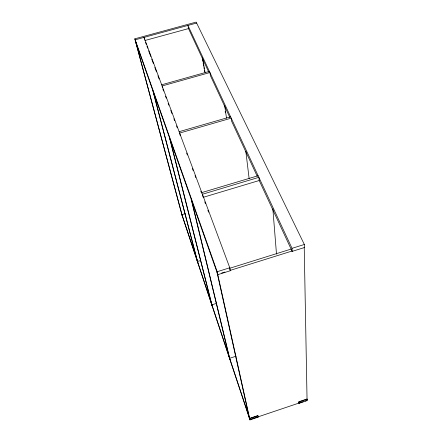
<?xml version="1.0" encoding="UTF-8"?>
<svg xmlns="http://www.w3.org/2000/svg" width="442" height="442" viewBox="0 0 442 442"><rect width="100%" height="100%" fill="white"/><g stroke="black" fill="none" stroke-linecap="round" stroke-linejoin="round"><path stroke-width="0.66" d="M249.597 418.347L257.868 415.557L257.962 415.834L258.205 417.121L249.973 419.9L182.082 215.381L134.832 38.819L196.176 22.1L304.334 244.481L304.389 247.559L292.173 251.382L259.2 180.518L258.874 177.33L202.419 194.248L202.955 196.74M249.973 419.9L249.691 418.624L257.962 415.834M299.002 401.993L307.146 399.248L307.035 398.977L298.897 401.723L299.063 403.336L307.168 400.601L307.146 399.248M250.515 419.414L257.482 417.06M303.322 401.596L258.111 416.845L258.205 417.121M305.19 400.966L307.063 400.33L304.229 247.222L304.389 247.559M229.652 358.28L236.105 356.175M211.9 304.831L216.144 303.483M229.79 267.78L230.348 270.731L217.84 274.648L217.193 271.714L229.79 267.78L144.031 37.393L144.506 39.277M292.173 251.382L292.029 248.327L304.334 244.481M229.464 268.349L291.101 249.084M221.663 273.062L224.956 272.029M230.221 270.382L292.013 251.045M197.508 261.487L200.64 260.52M185.187 213.674L181.949 214.652L249.691 418.624M203.093 197.364L259.2 180.518M201.801 192.585L258.122 175.723M179.132 131.688L230.613 116.815M161.673 84.787L209.398 71.383M196.64 23.05L135.18 39.808L182.408 216.353M144.827 40.531L188.513 28.597L208.768 72.118M292.029 248.327L187.933 25.426L188.513 28.597M229.906 117.555L210.453 75.748L209.928 72.527L162.109 85.958L162.573 87.864M257.288 176.413L231.685 121.384L231.238 118.152L179.645 133.064L180.237 135.606M298.543 402.016L299.063 403.336M145.54 42.454L146.258 44.377M146.971 46.299L147.683 48.222M148.639 50.786L150.777 56.554M151.733 59.117L153.402 63.604M154.827 67.449L156.496 71.935M157.921 75.781L159.114 78.985M162.883 89.135L163.601 91.069M165.518 96.223L166.236 98.152M168.148 103.306L168.866 105.24M170.783 110.389L171.977 113.611M173.888 118.76L174.607 120.694M176.524 125.848L177.242 127.777M186.629 153.042L187.347 154.982M192.392 168.557L193.11 170.496M195.032 175.667L195.751 177.607M200.795 191.176L201.513 193.115M204.768 201.878L205.491 203.817M207.889 210.27L208.607 212.204M229.652 268.858L230.348 270.731M134.832 38.819L217.193 271.714M136.02 42.935L217.84 274.648M153.286 91.837L197.933 263.128M152.871 90.654L197.568 262.023M170.026 139.241L212.293 306.394M169.535 137.854L211.884 305.157M191.751 200.767L230 359.727M191.159 199.093L229.531 358.318M217.718 274.294L249.879 419.624M216.994 272.244L249.343 418.01M202.519 57.521L205.071 72.482M202.674 60.084L202.906 61.438M203.138 62.797L203.718 66.189M203.95 67.543L204.182 68.902M204.414 70.256L204.646 71.615M224.608 105.207L226.519 118.185M225.171 111.445L225.37 112.804M245.824 151.275L249.139 178.64M272.847 208.79L276.499 254.133"/></g></svg>
